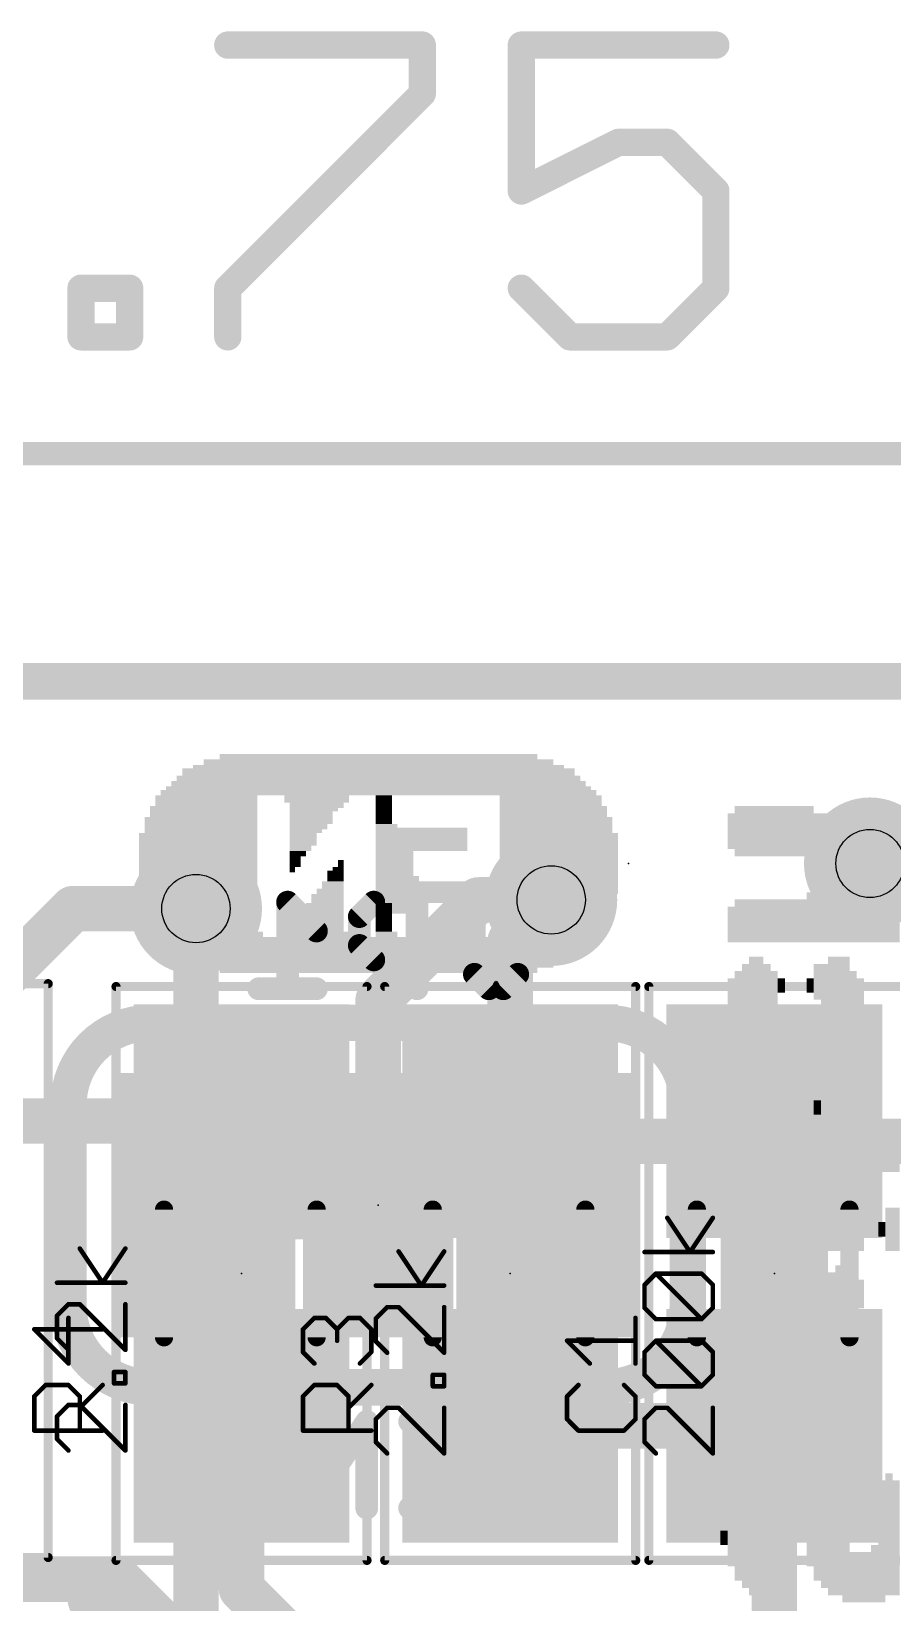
# Model space of a CAD drawing. Extents: x -25 to 82, y -13 to 16.
# Drawn here: x 8.48 to 13.28, y 7.56 to 16.32 of the extents above; entities that cross this region are included whole.
import ezdxf

# ---------------------------------------------------------------- set-up
doc = ezdxf.new("R2010")
doc.units = 0
for name, color, linetype in [('1', 12, 'CONTINUOUS'), ('16', 53, 'CONTINUOUS'), ('18', 110, 'CONTINUOUS'), ('20', 53, 'CONTINUOUS'), ('21', 41, 'CONTINUOUS'), ('22', 40, 'CONTINUOUS'), ('23', 53, 'CONTINUOUS'), ('24', 53, 'CONTINUOUS'), ('25', 253, 'CONTINUOUS'), ('26', 253, 'CONTINUOUS'), ('27', 253, 'CONTINUOUS'), ('28', 253, 'CONTINUOUS'), ('29', 253, 'CONTINUOUS'), ('30', 253, 'CONTINUOUS'), ('31', 253, 'CONTINUOUS'), ('35', 253, 'CONTINUOUS'), ('39', 12, 'CONTINUOUS'), ('44', 253, 'CONTINUOUS'), ('47', 253, 'CONTINUOUS'), ('51', 53, 'CONTINUOUS')]:
    doc.layers.add(name, color=color, linetype=linetype)

# ---------------------------------------------------------------- blocks, each defined once
blk = doc.blocks.new('RECT')
blk.add_solid([(-0.5, -0.5), (0.5, -0.5), (-0.5, 0.5), (0.5, 0.5)])
blk = doc.blocks.new('ROUNDV')
at = {"const_width": 0.5}
blk.add_lwpolyline([(0, -0.25, 1), (0, 0.25, 1), (0, -0.25)], format="xyb", dxfattribs=at)

msp = doc.modelspace()

# ---------------------------------------------------------------- linework, layer by layer
at = {"layer": '1'}
for points, const_width in [([(0, 12.7), (19.05, 12.7)], 0.2032), ([(11.3792, 11.4808), (11.1506, 11.2522)], 0.254), ([(8.7122, 11.4324), (7.874, 10.5942)], 0.254), ([(9.398, 11.4324), (8.7122, 11.4324)], 0.254), ([(11.1506, 11.2522), (11.1506, 10.248)], 0.254), ([(9.652, 10.248), (7.89, 10.248)], 0.254), ([(9.652, 7.6394), (9.652, 8.548)], 0.254), ([(12.6238, 8.548), (11.1506, 8.548)], 0.254), ([(12.6238, 8.548), (12.6238, 7.0612)], 0.254), ([(8.1431, 7.6932), (8.9662, 7.6932)], 0.254), ([(11.0754, 5.584), (8.9662, 7.6932)], 0.254), ([(11.2074, 6.084), (9.652, 7.6394)], 0.254)]:
    msp.add_lwpolyline(points, dxfattribs=dict(at, const_width=const_width))
at = {"layer": '1', "const_width": 0.127}
for points in [[(11.4241, 11.4359, 1), (11.3343, 11.5257)], [(8.7122, 11.4959, 1), (8.7122, 11.3689)], [(8.7571, 11.3875, 1), (8.6673, 11.4773)], [(9.398, 11.3689, 1), (9.398, 11.4959)], [(11.2141, 11.2522, 1), (11.0871, 11.2522)], [(11.1057, 11.2971, 1), (11.1955, 11.2073)], [(9.652, 10.1845, 1), (9.652, 10.3115)], [(11.0871, 10.248, 1), (11.2141, 10.248)], [(9.7155, 8.548, 1), (9.5885, 8.548)], [(11.1506, 8.6115, 1), (11.1506, 8.4845)], [(12.6873, 8.548, 1), (12.5603, 8.548)], [(12.6238, 8.4845, 1), (12.6238, 8.6115)], [(9.0111, 7.7381, 1), (8.9213, 7.6483)], [(8.9662, 7.6297, 1), (8.9662, 7.7567)], [(9.6969, 7.6843, 1), (9.6071, 7.5945)], [(9.5885, 7.6394, 1), (9.7155, 7.6394)]]:
    msp.add_lwpolyline(points, format="xyb", dxfattribs=at)
at = {"layer": '16'}
for points, const_width in [([(0, 12.7), (19.05, 12.7)], 0.2032), ([(10.9728, 11.4808), (10.414, 10.922)], 0.254), ([(11.3792, 11.4808), (10.9728, 11.4808)], 0.254), ([(9.398, 11.4324), (9.398, 9.779)], 0.254), ([(10.414, 10.922), (10.414, 9.779)], 0.254), ([(11.43, 9.779), (11.7856, 10.1346)], 0.254), ([(14.7066, 10.1346), (11.7856, 10.1346)], 0.254), ([(9.398, 7.366), (9.398, 9.779)], 0.254)]:
    msp.add_lwpolyline(points, dxfattribs=dict(at, const_width=const_width))
at = {"layer": '16', "const_width": 0.127}
for points in [[(10.9728, 11.5443, 1), (10.9728, 11.4173)], [(11.0177, 11.4359, 1), (10.9279, 11.5257)], [(11.3792, 11.4173, 1), (11.3792, 11.5443)], [(9.4615, 11.4324, 1), (9.3345, 11.4324)], [(10.4775, 10.922, 1), (10.3505, 10.922)], [(10.3691, 10.9669, 1), (10.4589, 10.8771)], [(11.7856, 10.1981, 1), (11.7856, 10.0711)], [(11.8305, 10.0897, 1), (11.7407, 10.1795)], [(9.4615, 9.779, 1), (9.3345, 9.779)], [(9.3345, 9.779, 1), (9.4615, 9.779)], [(10.3505, 9.779, 1), (10.4775, 9.779)], [(11.3851, 9.8239, 1), (11.4749, 9.7341)]]:
    msp.add_lwpolyline(points, format="xyb", dxfattribs=at)
at = {"layer": '20', "const_width": 0.2032}
msp.add_lwpolyline([(19.05, 12.7), (0, 12.7)], dxfattribs=at)
at = {"layer": '21', "const_width": 0.1581}
msp.add_lwpolyline([(8.84, 7.5049, 1), (8.84, 7.6631, 1), (8.84, 7.5049)], format="xyb", dxfattribs=at)
at = {"layer": '22'}
for points, const_width in [([(9.144, 10.795, 0.4142), (8.6868, 10.3378)], 0.2032), ([(9.144, 10.8458, 1), (9.144, 10.7442)], 0.1016), ([(9.144, 10.7442, 1), (9.144, 10.8458)], 0.1016), ([(12.1412, 10.3378, 0.4142), (11.684, 10.795)], 0.2032), ([(11.684, 10.8458, 1), (11.684, 10.7442)], 0.1016), ([(11.684, 10.7442, 1), (11.684, 10.8458)], 0.1016), ([(8.7376, 10.3378, 1), (8.636, 10.3378)], 0.1016), ([(12.192, 10.3378, 1), (12.0904, 10.3378)], 0.1016), ([(8.636, 10.3378, 1), (8.7376, 10.3378)], 0.1016), ([(12.0904, 10.3378, 1), (12.192, 10.3378)], 0.1016), ([(8.6868, 9.2202, 0.4142), (9.144, 8.763)], 0.2032), ([(8.7376, 9.2202, 1), (8.636, 9.2202)], 0.1016), ([(11.684, 8.763, 0.4142), (12.1412, 9.2202)], 0.2032), ([(12.192, 9.2202, 1), (12.0904, 9.2202)], 0.1016), ([(8.636, 9.2202, 1), (8.7376, 9.2202)], 0.1016), ([(12.0904, 9.2202, 1), (12.192, 9.2202)], 0.1016), ([(9.144, 8.8138, 1), (9.144, 8.7122)], 0.1016), ([(9.144, 8.7122, 1), (9.144, 8.8138)], 0.1016), ([(11.684, 8.8138, 1), (11.684, 8.7122)], 0.1016), ([(11.684, 8.7122, 1), (11.684, 8.8138)], 0.1016)]:
    msp.add_lwpolyline(points, format="xyb", dxfattribs=dict(at, const_width=const_width))
at = {"layer": '22', "const_width": 0.2032}
for points in [[(11.684, 10.795), (9.144, 10.795)], [(8.6868, 9.2202), (8.6868, 10.3378)], [(12.1412, 9.2202), (12.1412, 10.3378)], [(9.144, 8.763), (11.684, 8.763)]]:
    msp.add_lwpolyline(points, dxfattribs=at)
at = {"layer": '23'}
for p in [(9.652, 9.398), (11.1506, 9.398), (12.6238, 9.398)]:
    msp.add_point(p, dxfattribs=at)
at = {"layer": '24'}
for p in [(11.811, 11.684), (10.414, 9.779)]:
    msp.add_point(p, dxfattribs=at)
at = {"layer": '25', "const_width": 0.0254}
for points in [[(8.6866, 8.8959), (8.6866, 9.1501)], [(9.9946, 9.0866), (10.0581, 9.1501)], [(10.0581, 9.1501), (10.1217, 9.1501)], [(10.1217, 9.1501), (10.1852, 9.0866)], [(10.1852, 9.0866), (10.2488, 9.1501)], [(10.2488, 9.1501), (10.3123, 9.1501)], [(10.3123, 9.1501), (10.3759, 9.0866)], [(11.8491, 8.8959), (11.8491, 9.1501)], [(8.8773, 9.0866), (8.496, 9.0866)], [(8.496, 9.0866), (8.6866, 8.8959)], [(9.9946, 8.9595), (9.9946, 9.0866)], [(10.1852, 9.0866), (10.1852, 9.023)], [(10.3759, 9.0866), (10.3759, 8.9595)], [(11.5949, 8.8959), (11.4678, 9.023)], [(11.4678, 9.023), (11.8491, 9.023)], [(10.0581, 8.8959), (9.9946, 8.9595)], [(10.3759, 8.9595), (10.3123, 8.8959)], [(8.496, 8.7124), (8.5595, 8.7759)], [(8.5595, 8.7759), (8.6866, 8.7759)], [(8.6866, 8.7759), (8.7502, 8.7124)], [(8.7502, 8.6488), (8.8773, 8.7759)], [(9.9946, 8.7124), (10.0581, 8.7759)], [(10.0581, 8.7759), (10.1852, 8.7759)], [(10.1852, 8.7759), (10.2488, 8.7124)], [(10.2488, 8.6488), (10.3759, 8.7759)], [(11.5313, 8.7759), (11.4678, 8.7124)], [(11.8491, 8.7124), (11.7855, 8.7759)], [(8.496, 8.5217), (8.496, 8.7124)], [(8.7502, 8.7124), (8.7502, 8.5217)], [(9.9946, 8.5217), (9.9946, 8.7124)], [(10.2488, 8.7124), (10.2488, 8.5217)], [(11.4678, 8.7124), (11.4678, 8.5853)], [(11.8491, 8.5853), (11.8491, 8.7124)], [(11.4678, 8.5853), (11.5313, 8.5217)], [(11.7855, 8.5217), (11.8491, 8.5853)], [(8.8773, 8.5217), (8.496, 8.5217)], [(10.3759, 8.5217), (9.9946, 8.5217)], [(11.5313, 8.5217), (11.7855, 8.5217)]]:
    msp.add_lwpolyline(points, dxfattribs=at)
at = {"layer": '25', "const_width": 0.0127}
for points in [[(8.693, 9.1501, 1), (8.6803, 9.1501)], [(10.0581, 9.1565, 1), (10.0581, 9.1438)], [(10.0626, 9.1456, 1), (10.0536, 9.1546)], [(10.1262, 9.1546, 1), (10.1172, 9.1456)], [(10.1217, 9.1438, 1), (10.1217, 9.1565)], [(10.2488, 9.1565, 1), (10.2488, 9.1438)], [(10.2533, 9.1456, 1), (10.2443, 9.1546)], [(10.3168, 9.1546, 1), (10.3079, 9.1456)], [(10.3123, 9.1438, 1), (10.3123, 9.1565)], [(11.8554, 9.1501, 1), (11.8428, 9.1501)], [(8.5005, 9.0911, 1), (8.4915, 9.0821)], [(8.496, 9.0929, 1), (8.496, 9.0802)], [(8.8773, 9.0802, 1), (8.8773, 9.0929)], [(10.0009, 9.0866, 1), (9.9882, 9.0866)], [(9.9901, 9.0911, 1), (9.9991, 9.0821)], [(10.1807, 9.0911, 1), (10.1897, 9.0821)], [(10.1916, 9.0866, 1), (10.1789, 9.0866)], [(10.1789, 9.023, 1), (10.1916, 9.023)], [(10.1807, 9.0821, 1), (10.1897, 9.0911)], [(10.3822, 9.0866, 1), (10.3696, 9.0866)], [(10.3714, 9.0821, 1), (10.3804, 9.0911)], [(11.4678, 9.0294, 1), (11.4678, 9.0167)], [(11.4723, 9.0275, 1), (11.4633, 9.0185)], [(11.8491, 9.0167, 1), (11.8491, 9.0294)], [(9.9991, 8.9639, 1), (9.9901, 8.955)], [(9.9882, 8.9595, 1), (10.0009, 8.9595)], [(10.3696, 8.9595, 1), (10.3822, 8.9595)], [(10.3804, 8.955, 1), (10.3714, 8.9639)], [(8.6803, 8.8959, 1), (8.693, 8.8959)], [(8.6821, 8.8914, 1), (8.6911, 8.9004)], [(10.0536, 8.8914, 1), (10.0626, 8.9004)], [(10.3079, 8.9004, 1), (10.3168, 8.8914)], [(11.5904, 8.8914, 1), (11.5994, 8.9004)], [(11.8428, 8.8959, 1), (11.8554, 8.8959)], [(8.5595, 8.7823, 1), (8.5595, 8.7696)], [(8.564, 8.7714, 1), (8.555, 8.7804)], [(8.6911, 8.7804, 1), (8.6821, 8.7714)], [(8.6866, 8.7696, 1), (8.6866, 8.7823)], [(8.8818, 8.7714, 1), (8.8728, 8.7804)], [(10.0581, 8.7823, 1), (10.0581, 8.7696)], [(10.0626, 8.7714, 1), (10.0536, 8.7804)], [(10.1897, 8.7804, 1), (10.1807, 8.7714)], [(10.1852, 8.7696, 1), (10.1852, 8.7823)], [(10.3804, 8.7714, 1), (10.3714, 8.7804)], [(11.5358, 8.7714, 1), (11.5268, 8.7804)], [(11.79, 8.7804, 1), (11.7811, 8.7714)], [(8.5023, 8.7124, 1), (8.4896, 8.7124)], [(8.4915, 8.7169, 1), (8.5005, 8.7079)], [(8.7565, 8.7124, 1), (8.7438, 8.7124)], [(8.7457, 8.7079, 1), (8.7547, 8.7169)], [(10.0009, 8.7124, 1), (9.9882, 8.7124)], [(9.9901, 8.7169, 1), (9.9991, 8.7079)], [(10.2551, 8.7124, 1), (10.2424, 8.7124)], [(10.2443, 8.7079, 1), (10.2533, 8.7169)], [(11.4741, 8.7124, 1), (11.4614, 8.7124)], [(11.4633, 8.7169, 1), (11.4723, 8.7079)], [(11.8554, 8.7124, 1), (11.8428, 8.7124)], [(11.8446, 8.7079, 1), (11.8536, 8.7169)], [(8.7457, 8.6533, 1), (8.7547, 8.6443)], [(10.2443, 8.6533, 1), (10.2533, 8.6443)], [(11.4614, 8.5853, 1), (11.4741, 8.5853)], [(11.4723, 8.5897, 1), (11.4633, 8.5808)], [(11.8428, 8.5853, 1), (11.8554, 8.5853)], [(11.8536, 8.5808, 1), (11.8446, 8.5897)], [(8.4896, 8.5217, 1), (8.5023, 8.5217)], [(8.496, 8.5281, 1), (8.496, 8.5154)], [(8.7438, 8.5217, 1), (8.7565, 8.5217)], [(8.8773, 8.5154, 1), (8.8773, 8.5281)], [(9.9946, 8.5281, 1), (9.9946, 8.5154)], [(9.9882, 8.5217, 1), (10.0009, 8.5217)], [(10.2424, 8.5217, 1), (10.2551, 8.5217)], [(10.3759, 8.5154, 1), (10.3759, 8.5281)], [(11.5313, 8.5281, 1), (11.5313, 8.5154)], [(11.5268, 8.5172, 1), (11.5358, 8.5262)], [(11.7811, 8.5262, 1), (11.79, 8.5172)], [(11.7855, 8.5154, 1), (11.7855, 8.5281)]]:
    msp.add_lwpolyline(points, format="xyb", dxfattribs=at)
at = {"layer": '26', "const_width": 0.127}
for points in [[(10.0698, 11.3075), (9.9088, 11.4685)], [(9.9088, 11.4685), (9.9088, 10.9855)], [(10.3897, 11.4685), (10.3092, 11.388)], [(10.6312, 11.4685), (10.3897, 11.4685)], [(10.6312, 10.9855), (10.6312, 11.4685)], [(11.0315, 11.4685), (10.8705, 11.4685)], [(10.951, 11.066), (10.951, 11.4685)], [(10.3092, 11.388), (10.3092, 11.227)], [(10.3092, 11.227), (10.3897, 11.1465)], [(10.3897, 11.1465), (10.6312, 11.1465)], [(11.0315, 10.9855), (10.951, 11.066)], [(11.1925, 11.066), (11.112, 10.9855)], [(10.0698, 10.9855), (9.7478, 10.9855)], [(11.112, 10.9855), (11.0315, 10.9855)]]:
    msp.add_lwpolyline(points, dxfattribs=at)
at = {"layer": '26', "const_width": 0.0635}
for points in [[(9.9313, 11.491, 1), (9.8864, 11.4461)], [(9.9406, 11.4685, 1), (9.8771, 11.4685)], [(10.3897, 11.5003, 1), (10.3897, 11.4368)], [(10.4121, 11.4461, 1), (10.3672, 11.491)], [(10.6629, 11.4685, 1), (10.5994, 11.4685)], [(10.6312, 11.4368, 1), (10.6312, 11.5003)], [(10.8705, 11.5003, 1), (10.8705, 11.4368)], [(10.9827, 11.4685, 1), (10.9192, 11.4685)], [(11.0315, 11.4368, 1), (11.0315, 11.5003)], [(10.3409, 11.388, 1), (10.2774, 11.388)], [(10.2867, 11.4105, 1), (10.3316, 11.3656)], [(10.0474, 11.2851, 1), (10.0923, 11.33)], [(10.2774, 11.227, 1), (10.3409, 11.227)], [(10.3316, 11.2495, 1), (10.2867, 11.2046)], [(10.3897, 11.1783, 1), (10.3897, 11.1148)], [(10.3672, 11.1241, 1), (10.4121, 11.169)], [(10.6312, 11.1148, 1), (10.6312, 11.1783)], [(10.9734, 11.0885, 1), (10.9285, 11.0435)], [(11.2149, 11.0435, 1), (11.17, 11.0885)], [(9.7478, 11.0173, 1), (9.7478, 10.9537)], [(10.0698, 10.9537, 1), (10.0698, 11.0173)], [(10.9192, 11.066, 1), (10.9827, 11.066)], [(11.0315, 11.0173, 1), (11.0315, 10.9537)], [(11.009, 10.963, 1), (11.0539, 11.008)], [(11.0895, 11.008, 1), (11.1344, 10.963)], [(11.112, 10.9537, 1), (11.112, 11.0173)], [(9.8771, 10.9855, 1), (9.9406, 10.9855)], [(10.5994, 10.9855, 1), (10.6629, 10.9855)]]:
    msp.add_lwpolyline(points, format="xyb", dxfattribs=at)
at = {"layer": '27', "const_width": 0.0254}
for points in [[(12.1538, 9.5173), (12.0267, 9.708)], [(12.2809, 9.708), (12.1538, 9.5173)], [(8.8772, 9.3462), (8.7501, 9.5369)], [(9.0043, 9.5369), (8.8772, 9.3462)], [(10.6552, 9.3302), (10.5281, 9.5209)], [(10.7823, 9.5209), (10.6552, 9.3302)], [(12.2809, 9.5173), (11.8996, 9.5173)], [(11.8996, 9.3338), (11.9631, 9.3973)], [(11.9631, 9.3973), (12.2173, 9.3973)], [(12.2173, 9.1431), (11.9631, 9.3973)], [(12.2173, 9.3973), (12.2809, 9.3338)], [(9.0043, 9.3462), (8.623, 9.3462)], [(10.7823, 9.3302), (10.401, 9.3302)], [(11.8996, 9.2067), (11.8996, 9.3338)], [(12.2809, 9.3338), (12.2809, 9.2067)], [(8.6865, 9.2262), (8.623, 9.1627)], [(8.7501, 9.2262), (8.6865, 9.2262)], [(9.0043, 8.972), (8.7501, 9.2262)], [(9.0043, 9.2262), (9.0043, 8.972)], [(10.4645, 9.2102), (10.401, 9.1467)], [(10.5281, 9.2102), (10.4645, 9.2102)], [(10.7823, 8.956), (10.5281, 9.2102)], [(10.7823, 9.2102), (10.7823, 8.956)], [(11.9631, 9.1431), (11.8996, 9.2067)], [(12.2809, 9.2067), (12.2173, 9.1431)], [(8.623, 9.1627), (8.623, 9.0356)], [(10.401, 9.1467), (10.401, 9.0196)], [(12.2173, 9.1431), (11.9631, 9.1431)], [(8.623, 9.0356), (8.6865, 8.972)], [(10.401, 9.0196), (10.4645, 8.956)], [(11.8996, 8.9596), (11.9631, 9.0231)], [(11.9631, 9.0231), (12.2173, 9.0231)], [(12.2173, 8.7689), (11.9631, 9.0231)], [(12.2173, 9.0231), (12.2809, 8.9596)], [(11.8996, 8.8325), (11.8996, 8.9596)], [(12.2809, 8.9596), (12.2809, 8.8325)], [(8.9407, 8.7849), (8.9407, 8.8485)], [(8.9407, 8.8485), (9.0043, 8.8485)], [(9.0043, 8.8485), (9.0043, 8.7849)], [(9.0043, 8.7849), (8.9407, 8.7849)], [(10.7187, 8.7689), (10.7187, 8.8325)], [(10.7187, 8.8325), (10.7823, 8.8325)], [(10.7823, 8.7689), (10.7187, 8.7689)], [(10.7823, 8.8325), (10.7823, 8.7689)], [(11.9631, 8.7689), (11.8996, 8.8325)], [(12.2173, 8.7689), (11.9631, 8.7689)], [(12.2809, 8.8325), (12.2173, 8.7689)], [(8.6865, 8.6649), (8.623, 8.6014)], [(8.7501, 8.6649), (8.6865, 8.6649)], [(9.0043, 8.4107), (8.7501, 8.6649)], [(9.0043, 8.6649), (9.0043, 8.4107)], [(8.623, 8.6014), (8.623, 8.4743)], [(10.4645, 8.6489), (10.401, 8.5854)], [(10.401, 8.5854), (10.401, 8.4583)], [(10.5281, 8.6489), (10.4645, 8.6489)], [(10.7823, 8.3947), (10.5281, 8.6489)], [(10.7823, 8.6489), (10.7823, 8.3947)], [(11.9631, 8.6489), (11.8996, 8.5854)], [(11.8996, 8.5854), (11.8996, 8.4583)], [(12.0267, 8.6489), (11.9631, 8.6489)], [(12.2809, 8.3947), (12.0267, 8.6489)], [(12.2809, 8.6489), (12.2809, 8.3947)], [(8.623, 8.4743), (8.6865, 8.4107)], [(10.401, 8.4583), (10.4645, 8.3947)], [(11.8996, 8.4583), (11.9631, 8.3947)]]:
    msp.add_lwpolyline(points, dxfattribs=at)
at = {"layer": '27', "const_width": 0.0127}
for points in [[(12.032, 9.7115, 1), (12.0214, 9.7045)], [(12.2862, 9.7045, 1), (12.2756, 9.7115)], [(8.7554, 9.5404, 1), (8.7448, 9.5334)], [(9.0096, 9.5334, 1), (8.999, 9.5404)], [(10.5334, 9.5244, 1), (10.5228, 9.5174)], [(10.7876, 9.5174, 1), (10.777, 9.5244)], [(11.8996, 9.5237, 1), (11.8996, 9.511)], [(12.1485, 9.5208, 1), (12.1591, 9.5138)], [(12.1485, 9.5138, 1), (12.1591, 9.5208)], [(12.2809, 9.511, 1), (12.2809, 9.5237)], [(11.9631, 9.4037, 1), (11.9631, 9.391)], [(11.9676, 9.4018, 1), (11.9586, 9.3928)], [(11.9676, 9.3928, 1), (11.9586, 9.4018)], [(12.2218, 9.4018, 1), (12.2129, 9.3928)], [(12.2173, 9.391, 1), (12.2173, 9.4037)], [(8.623, 9.3526, 1), (8.623, 9.3399)], [(8.8719, 9.3497, 1), (8.8825, 9.3427)], [(8.8719, 9.3427, 1), (8.8825, 9.3497)], [(9.0043, 9.3399, 1), (9.0043, 9.3526)], [(10.401, 9.3366, 1), (10.401, 9.3239)], [(10.6499, 9.3337, 1), (10.6605, 9.3267)], [(10.6499, 9.3267, 1), (10.6605, 9.3337)], [(10.7823, 9.3239, 1), (10.7823, 9.3366)], [(11.9059, 9.3338, 1), (11.8932, 9.3338)], [(11.8951, 9.3383, 1), (11.9041, 9.3293)], [(12.2873, 9.3338, 1), (12.2746, 9.3338)], [(12.2764, 9.3293, 1), (12.2854, 9.3383)], [(8.6865, 9.2326, 1), (8.6865, 9.2199)], [(8.691, 9.2217, 1), (8.682, 9.2307)], [(8.7546, 9.2307, 1), (8.7456, 9.2217)], [(8.7501, 9.2199, 1), (8.7501, 9.2326)], [(9.0107, 9.2262, 1), (8.998, 9.2262)], [(10.4645, 9.2166, 1), (10.4645, 9.2039)], [(10.469, 9.2057, 1), (10.46, 9.2147)], [(10.5326, 9.2147, 1), (10.5236, 9.2057)], [(10.5281, 9.2039, 1), (10.5281, 9.2166)], [(10.7887, 9.2102, 1), (10.776, 9.2102)], [(11.9041, 9.2112, 1), (11.8951, 9.2022)], [(11.8932, 9.2067, 1), (11.9059, 9.2067)], [(12.2746, 9.2067, 1), (12.2873, 9.2067)], [(12.2854, 9.2022, 1), (12.2764, 9.2112)], [(8.6293, 9.1627, 1), (8.6166, 9.1627)], [(8.6185, 9.1672, 1), (8.6275, 9.1582)], [(10.4073, 9.1467, 1), (10.3946, 9.1467)], [(10.3965, 9.1512, 1), (10.4055, 9.1422)], [(11.9631, 9.1495, 1), (11.9631, 9.1368)], [(11.9586, 9.1386, 1), (11.9676, 9.1476)], [(12.2129, 9.1476, 1), (12.2218, 9.1386)], [(12.2129, 9.1386, 1), (12.2218, 9.1476)], [(12.2173, 9.1368, 1), (12.2173, 9.1495)], [(8.6166, 9.0356, 1), (8.6293, 9.0356)], [(8.6275, 9.0401, 1), (8.6185, 9.0311)], [(10.4055, 9.0241, 1), (10.3965, 9.0151)], [(10.3946, 9.0196, 1), (10.4073, 9.0196)], [(11.9631, 9.0295, 1), (11.9631, 9.0168)], [(11.9676, 9.0276, 1), (11.9586, 9.0186)], [(11.9676, 9.0186, 1), (11.9586, 9.0276)], [(12.2218, 9.0276, 1), (12.2129, 9.0186)], [(12.2173, 9.0168, 1), (12.2173, 9.0295)], [(8.682, 8.9675, 1), (8.691, 8.9765)], [(8.998, 8.972, 1), (9.0107, 8.972)], [(8.9998, 8.9675, 1), (9.0088, 8.9765)], [(10.46, 8.9515, 1), (10.469, 8.9605)], [(10.776, 8.956, 1), (10.7887, 8.956)], [(10.7778, 8.9515, 1), (10.7868, 8.9605)], [(11.9059, 8.9596, 1), (11.8932, 8.9596)], [(11.8951, 8.9641, 1), (11.9041, 8.9551)], [(12.2873, 8.9596, 1), (12.2746, 8.9596)], [(12.2764, 8.9551, 1), (12.2854, 8.9641)], [(8.9407, 8.8548, 1), (8.9407, 8.8421)], [(8.9471, 8.8485, 1), (8.9344, 8.8485)], [(9.0107, 8.8485, 1), (8.998, 8.8485)], [(9.0043, 8.8421, 1), (9.0043, 8.8548)], [(8.9407, 8.7913, 1), (8.9407, 8.7786)], [(8.9344, 8.7849, 1), (8.9471, 8.7849)], [(8.998, 8.7849, 1), (9.0107, 8.7849)], [(9.0043, 8.7786, 1), (9.0043, 8.7913)], [(10.7187, 8.8388, 1), (10.7187, 8.8261)], [(10.7187, 8.7753, 1), (10.7187, 8.7626)], [(10.7251, 8.8325, 1), (10.7124, 8.8325)], [(10.7124, 8.7689, 1), (10.7251, 8.7689)], [(10.7887, 8.8325, 1), (10.776, 8.8325)], [(10.776, 8.7689, 1), (10.7887, 8.7689)], [(10.7823, 8.8261, 1), (10.7823, 8.8388)], [(10.7823, 8.7626, 1), (10.7823, 8.7753)], [(11.9041, 8.8369, 1), (11.8951, 8.828)], [(11.8932, 8.8325, 1), (11.9059, 8.8325)], [(11.9631, 8.7753, 1), (11.9631, 8.7626)], [(11.9586, 8.7644, 1), (11.9676, 8.7734)], [(12.2129, 8.7734, 1), (12.2218, 8.7644)], [(12.2129, 8.7644, 1), (12.2218, 8.7734)], [(12.2173, 8.7626, 1), (12.2173, 8.7753)], [(12.2746, 8.8325, 1), (12.2873, 8.8325)], [(12.2854, 8.828, 1), (12.2764, 8.8369)], [(8.6865, 8.6713, 1), (8.6865, 8.6586)], [(8.691, 8.6604, 1), (8.682, 8.6694)], [(8.7546, 8.6694, 1), (8.7456, 8.6604)], [(8.7501, 8.6586, 1), (8.7501, 8.6713)], [(9.0107, 8.6649, 1), (8.998, 8.6649)], [(8.6293, 8.6014, 1), (8.6166, 8.6014)], [(8.6185, 8.6059, 1), (8.6275, 8.5969)], [(10.4073, 8.5854, 1), (10.3946, 8.5854)], [(10.3965, 8.5899, 1), (10.4055, 8.5809)], [(10.4645, 8.6553, 1), (10.4645, 8.6426)], [(10.469, 8.6444, 1), (10.46, 8.6534)], [(10.5326, 8.6534, 1), (10.5236, 8.6444)], [(10.5281, 8.6426, 1), (10.5281, 8.6553)], [(10.7887, 8.6489, 1), (10.776, 8.6489)], [(11.9059, 8.5854, 1), (11.8932, 8.5854)], [(11.8951, 8.5899, 1), (11.9041, 8.5809)], [(11.9631, 8.6553, 1), (11.9631, 8.6426)], [(11.9676, 8.6444, 1), (11.9586, 8.6534)], [(12.0312, 8.6534, 1), (12.0222, 8.6444)], [(12.0267, 8.6426, 1), (12.0267, 8.6553)], [(12.2873, 8.6489, 1), (12.2746, 8.6489)], [(8.6166, 8.4743, 1), (8.6293, 8.4743)], [(8.6275, 8.4787, 1), (8.6185, 8.4698)], [(8.682, 8.4062, 1), (8.691, 8.4152)], [(8.998, 8.4107, 1), (9.0107, 8.4107)], [(8.9998, 8.4062, 1), (9.0088, 8.4152)], [(10.4055, 8.4627, 1), (10.3965, 8.4538)], [(10.3946, 8.4583, 1), (10.4073, 8.4583)], [(11.9041, 8.4627, 1), (11.8951, 8.4538)], [(11.8932, 8.4583, 1), (11.9059, 8.4583)], [(10.46, 8.3902, 1), (10.469, 8.3992)], [(10.776, 8.3947, 1), (10.7887, 8.3947)], [(10.7778, 8.3902, 1), (10.7868, 8.3992)], [(11.9586, 8.3902, 1), (11.9676, 8.3992)], [(12.2746, 8.3947, 1), (12.2873, 8.3947)], [(12.2764, 8.3902, 1), (12.2854, 8.3992)]]:
    msp.add_lwpolyline(points, format="xyb", dxfattribs=at)
at = {"layer": '28', "const_width": 0.0635}
for points in [[(10.0602, 8.5729, 1), (9.9967, 8.5729)], [(10.3823, 8.5729, 1), (10.3187, 8.5729)], [(10.3769, 8.5553, 1), (10.3241, 8.5905)], [(10.5898, 8.6047, 1), (10.5898, 8.5412)], [(10.9436, 8.5729, 1), (10.8801, 8.5729)], [(10.9118, 8.5412, 1), (10.9118, 8.6047)], [(10.7508, 8.3632, 1), (10.7508, 8.2997)], [(10.9118, 8.2997, 1), (10.9118, 8.3632)], [(10.5898, 8.1217, 1), (10.5898, 8.0581)], [(10.9118, 8.0581, 1), (10.9118, 8.1217)], [(9.9967, 8.0899, 1), (10.0602, 8.0899)], [(10.0021, 8.1075, 1), (10.0549, 8.0723)], [(10.3187, 8.0899, 1), (10.3823, 8.0899)], [(10.8801, 8.0899, 1), (10.9436, 8.0899)]]:
    msp.add_lwpolyline(points, format="xyb", dxfattribs=at)
at = {"layer": '28', "const_width": 0.127}
for points in [[(10.3505, 8.5729), (10.0285, 8.0899)], [(10.0285, 8.0899), (10.0285, 8.5729)], [(10.3505, 8.0899), (10.3505, 8.5729)], [(10.5898, 8.5729), (10.9118, 8.5729)], [(10.9118, 8.5729), (10.9118, 8.0899)], [(10.9118, 8.3314), (10.7508, 8.3314)], [(10.9118, 8.0899), (10.5898, 8.0899)]]:
    msp.add_lwpolyline(points, dxfattribs=at)
at = {"layer": '30', "const_width": 0.0635}
for points in [[(9.7473, 9.906, 1), (9.6837, 9.906)], [(9.7155, 9.9378, 1), (9.7155, 9.8742)], [(10.1283, 9.906, 1), (10.0648, 9.906)], [(10.0965, 9.8742, 1), (10.0965, 9.9378)], [(9.7155, 9.8108, 1), (9.7155, 9.7472)], [(10.0965, 9.7472, 1), (10.0965, 9.8108)], [(9.6837, 9.652, 1), (9.7473, 9.652)], [(9.7155, 9.6838, 1), (9.7155, 9.6203)], [(9.7155, 9.6838, 1), (9.7155, 9.6203)], [(10.0648, 9.652, 1), (10.1283, 9.652)], [(10.0965, 9.6203, 1), (10.0965, 9.6838)], [(10.0965, 9.6203, 1), (10.0965, 9.6838)]]:
    msp.add_lwpolyline(points, format="xyb", dxfattribs=at)
at = {"layer": '30', "const_width": 0.127}
for points in [[(10.0965, 9.906), (9.7155, 9.906)], [(9.7155, 9.906), (9.7155, 9.652)], [(10.0965, 9.652), (10.0965, 9.906)], [(9.7155, 9.779), (10.0965, 9.779)], [(9.7155, 9.652), (10.0965, 9.652)], [(9.7155, 9.652), (10.0965, 9.652)]]:
    msp.add_lwpolyline(points, dxfattribs=at)
at = {"layer": '39', "const_width": 0.0508}
for points in [[(7.174, 11.014), (8.574, 11.014)], [(8.574, 11.014), (8.574, 7.814)], [(8.952, 7.798), (8.952, 10.998)], [(8.952, 10.998), (10.352, 10.998)], [(10.352, 10.998), (10.352, 7.798)], [(10.4506, 7.798), (10.4506, 10.998)], [(10.4506, 10.998), (11.8506, 10.998)], [(11.8506, 10.998), (11.8506, 7.798)], [(11.9238, 7.798), (11.9238, 10.998)], [(11.9238, 10.998), (13.3238, 10.998)], [(8.574, 7.814), (7.174, 7.814)], [(10.352, 7.798), (8.952, 7.798)], [(11.8506, 7.798), (10.4506, 7.798)], [(13.3238, 7.798), (11.9238, 7.798)]]:
    msp.add_lwpolyline(points, dxfattribs=at)
at = {"layer": '39', "const_width": 0.0254}
for points in [[(8.5867, 11.014, 1), (8.5613, 11.014)], [(8.574, 11.0013, 1), (8.574, 11.0267)], [(8.9647, 10.998, 1), (8.9393, 10.998)], [(8.952, 11.0107, 1), (8.952, 10.9853)], [(10.3647, 10.998, 1), (10.3393, 10.998)], [(10.352, 10.9853, 1), (10.352, 11.0107)], [(10.4633, 10.998, 1), (10.4379, 10.998)], [(10.4506, 11.0107, 1), (10.4506, 10.9853)], [(11.8633, 10.998, 1), (11.8379, 10.998)], [(11.8506, 10.9853, 1), (11.8506, 11.0107)], [(11.9365, 10.998, 1), (11.9111, 10.998)], [(11.9238, 11.0107, 1), (11.9238, 10.9853)], [(8.5613, 7.814, 1), (8.5867, 7.814)], [(8.574, 7.8013, 1), (8.574, 7.8267)], [(8.952, 7.8107, 1), (8.952, 7.7853)], [(8.9393, 7.798, 1), (8.9647, 7.798)], [(10.3393, 7.798, 1), (10.3647, 7.798)], [(10.352, 7.7853, 1), (10.352, 7.8107)], [(10.4506, 7.8107, 1), (10.4506, 7.7853)], [(10.4379, 7.798, 1), (10.4633, 7.798)], [(11.8379, 7.798, 1), (11.8633, 7.798)], [(11.8506, 7.7853, 1), (11.8506, 7.8107)], [(11.9238, 7.8107, 1), (11.9238, 7.7853)], [(11.9111, 7.798, 1), (11.9365, 7.798)]]:
    msp.add_lwpolyline(points, format="xyb", dxfattribs=at)
at = {"layer": '44'}
for centre in [(13.1572, 11.684), (11.3792, 11.4808), (9.398, 11.4324)]:
    msp.add_circle(centre, 0.1905, dxfattribs=at)
at = {"layer": '47'}
for points, const_width in [([(9.5755, 16.2477), (10.6602, 16.2477)], 0.1524), ([(10.6602, 16.2477), (10.6602, 15.9765)], 0.1524), ([(12.2974, 16.2477), (11.2127, 16.2477)], 0.1524), ([(11.2127, 16.2477), (11.2127, 15.4342)], 0.1524), ([(10.6602, 15.9765), (9.5755, 14.8919)], 0.1524), ([(11.2127, 15.4342), (11.755, 15.7054)], 0.1524), ([(11.755, 15.7054), (12.0262, 15.7054)], 0.1524), ([(12.0262, 15.7054), (12.2974, 15.4342)], 0.1524), ([(12.2974, 15.4342), (12.2974, 14.8919)], 0.1524), ([(8.757, 14.6207), (8.757, 14.8919)], 0.1524), ([(8.757, 14.8919), (9.0281, 14.8919)], 0.1524), ([(9.0281, 14.8919), (9.0281, 14.6207)], 0.1524), ([(9.5755, 14.8919), (9.5755, 14.6207)], 0.1524), ([(11.4839, 14.6207), (11.2127, 14.8919)], 0.1524), ([(12.2974, 14.8919), (12.0262, 14.6207)], 0.1524), ([(9.0281, 14.6207), (8.757, 14.6207)], 0.1524), ([(12.0262, 14.6207), (11.4839, 14.6207)], 0.1524), ([(0.065, 13.97), (18.985, 13.97)], 0.13)]:
    msp.add_lwpolyline(points, dxfattribs=dict(at, const_width=const_width))
at = {"layer": '47', "const_width": 0.0762}
for points in [[(9.5755, 16.2858, 1), (9.5755, 16.2096)], [(10.6983, 16.2477, 1), (10.6221, 16.2477)], [(10.6602, 16.2096, 1), (10.6602, 16.2858)], [(11.2127, 16.2858, 1), (11.2127, 16.2096)], [(11.2508, 16.2477, 1), (11.1746, 16.2477)], [(12.2974, 16.2096, 1), (12.2974, 16.2858)], [(10.6871, 15.9496, 1), (10.6333, 16.0035)], [(10.6221, 15.9765, 1), (10.6983, 15.9765)], [(11.755, 15.7435, 1), (11.755, 15.6673)], [(11.7721, 15.6713, 1), (11.738, 15.7394)], [(12.0531, 15.7323, 1), (11.9993, 15.6784)], [(12.0262, 15.6673, 1), (12.0262, 15.7435)], [(12.3355, 15.4342, 1), (12.2593, 15.4342)], [(11.1957, 15.4683, 1), (11.2297, 15.4001)], [(11.1746, 15.4342, 1), (11.2508, 15.4342)], [(12.2704, 15.4073, 1), (12.3243, 15.4611)], [(8.7951, 14.8919, 1), (8.7189, 14.8919)], [(8.757, 14.93, 1), (8.757, 14.8538)], [(9.0662, 14.8919, 1), (8.99, 14.8919)], [(9.0281, 14.8538, 1), (9.0281, 14.93)], [(9.6136, 14.8919, 1), (9.5374, 14.8919)], [(9.5486, 14.9188, 1), (9.6025, 14.8649)], [(11.2396, 14.9188, 1), (11.1858, 14.8649)], [(12.2593, 14.8919, 1), (12.3355, 14.8919)], [(12.3243, 14.8649, 1), (12.2704, 14.9188)], [(8.757, 14.6588, 1), (8.757, 14.5826)], [(8.7189, 14.6207, 1), (8.7951, 14.6207)], [(8.99, 14.6207, 1), (9.0662, 14.6207)], [(9.0281, 14.5826, 1), (9.0281, 14.6588)], [(9.5374, 14.6207, 1), (9.6136, 14.6207)], [(11.4839, 14.6588, 1), (11.4839, 14.5826)], [(11.4569, 14.5938, 1), (11.5108, 14.6476)], [(11.9993, 14.6476, 1), (12.0531, 14.5938)], [(12.0262, 14.5826, 1), (12.0262, 14.6588)]]:
    msp.add_lwpolyline(points, format="xyb", dxfattribs=at)
at = {"layer": '51', "const_width": 0.1016}
for points in [[(9.22, 9.042), (9.22, 9.754)], [(10.071, 9.042), (10.071, 9.754)], [(10.7186, 9.042), (10.7186, 9.754)], [(11.5696, 9.042), (11.5696, 9.754)], [(12.1918, 9.042), (12.1918, 9.754)], [(13.0428, 9.042), (13.0428, 9.754)]]:
    msp.add_lwpolyline(points, dxfattribs=at)
at = {"layer": '51', "const_width": 0.0508}
for points in [[(9.2454, 9.754, 1), (9.1946, 9.754)], [(10.0964, 9.754, 1), (10.0456, 9.754)], [(10.744, 9.754, 1), (10.6932, 9.754)], [(11.595, 9.754, 1), (11.5442, 9.754)], [(12.2172, 9.754, 1), (12.1664, 9.754)], [(13.0682, 9.754, 1), (13.0174, 9.754)], [(9.1946, 9.042, 1), (9.2454, 9.042)], [(10.0456, 9.042, 1), (10.0964, 9.042)], [(10.6932, 9.042, 1), (10.744, 9.042)], [(11.5442, 9.042, 1), (11.595, 9.042)], [(12.1664, 9.042, 1), (12.2172, 9.042)], [(13.0174, 9.042, 1), (13.0682, 9.042)]]:
    msp.add_lwpolyline(points, format="xyb", dxfattribs=at)

# ---------------------------------------------------------------- block references
at = {"layer": '1', "xscale": 1.1, "rotation": 90}
for p in [(9.652, 10.248), (11.1506, 10.248), (12.6238, 10.248), (9.652, 8.548), (11.1506, 8.548), (12.6238, 8.548)]:
    msp.add_blockref('RECT', p, dxfattribs=at)
at = {"layer": '16', "rotation": 180}
for p, xscale, yscale in [((9.398, 9.779), 0.635, 1.27), ((10.414, 9.779), 0.635, 1.27), ((11.43, 9.779), 0.635, 1.27), ((9.906, 9.779), 0.4064, 0.254)]:
    msp.add_blockref('RECT', p, dxfattribs=dict(at, xscale=xscale, yscale=yscale))
at = {"layer": '18', "xscale": 0.7366, "yscale": 0.7366}
for p in [(13.1572, 11.684), (13.1572, 11.684), (11.3792, 11.4808), (11.3792, 11.4808), (9.398, 11.4324), (9.398, 11.4324)]:
    msp.add_blockref('ROUNDV', p, dxfattribs=at)
at = {"layer": '22'}
for p, xscale, yscale, rotation in [((10.416, 12.279), 1.77, 0.03, 180), ((10.416, 12.194), 2.19, 0.04, 180), ((10.416, 12.224), 2.07, 0.02, 180), ((10.416, 12.249), 1.95, 0.03, 180), ((10.416, 12.079), 2.43, 0.03, 180), ((10.416, 12.104), 2.37, 0.02, 180), ((10.416, 12.129), 2.31, 0.03, 180), ((10.416, 12.159), 2.25, 0.03, 180), ((9.441, 11.989), 0.6, 0.03, 180), ((9.456, 12.044), 0.57, 0.04, 180), ((9.456, 12.009), 0.57, 0.03, 180), ((10.071, 12.044), 0.36, 0.04, 180), ((10.071, 12.009), 0.3, 0.03, 180), ((10.056, 11.989), 0.27, 0.03, 180), ((10.446, 12.044), 0.09, 0.04, 180), ((10.446, 12.009), 0.09, 0.03, 180), ((10.446, 11.989), 0.09, 0.03, 180), ((11.376, 12.044), 0.57, 0.04, 180), ((11.376, 12.009), 0.57, 0.03, 180), ((11.391, 11.989), 0.6, 0.03, 180), ((12.4232, 11.864), 0.28, 0.04, 90), ((12.4632, 11.864), 0.28, 0.04, 90), ((12.5032, 11.864), 0.28, 0.04, 90), ((12.5432, 11.864), 0.28, 0.04, 90), ((12.5832, 11.864), 0.28, 0.04, 90), ((12.6232, 11.864), 0.28, 0.04, 90), ((12.6632, 11.864), 0.28, 0.04, 90), ((12.7032, 11.864), 0.28, 0.04, 90), ((12.7432, 11.864), 0.28, 0.04, 90), ((12.7832, 11.864), 0.28, 0.04, 90), ((12.8232, 11.864), 0.28, 0.04, 90), ((9.426, 11.924), 0.63, 0.04, 180), ((9.441, 11.959), 0.6, 0.03, 180), ((10.041, 11.959), 0.24, 0.03, 180), ((10.041, 11.924), 0.24, 0.04, 180), ((10.446, 11.959), 0.09, 0.03, 180), ((10.446, 11.924), 0.09, 0.04, 180), ((11.391, 11.959), 0.6, 0.03, 180), ((11.406, 11.924), 0.63, 0.04, 180), ((12.3832, 11.864), 0.2, 0.04, 90), ((12.8632, 11.604), 0.72, 0.04, 90), ((12.9032, 11.604), 0.72, 0.04, 90), ((12.9432, 11.604), 0.72, 0.04, 90), ((12.9832, 11.584), 0.68, 0.04, 90), ((9.411, 11.839), 0.66, 0.03, 180), ((9.426, 11.889), 0.63, 0.03, 180), ((9.426, 11.869), 0.63, 0.03, 180), ((10.026, 11.889), 0.21, 0.03, 180), ((10.011, 11.869), 0.18, 0.03, 180), ((9.996, 11.839), 0.15, 0.03, 180), ((10.461, 11.889), 0.12, 0.03, 180), ((10.656, 11.869), 0.51, 0.03, 180), ((10.656, 11.839), 0.51, 0.03, 180), ((11.406, 11.889), 0.63, 0.03, 180), ((11.406, 11.869), 0.63, 0.03, 180), ((11.421, 11.839), 0.66, 0.03, 180), ((13.0232, 11.564), 0.64, 0.04, 90), ((13.0632, 11.544), 0.6, 0.04, 90), ((9.411, 11.804), 0.66, 0.04, 180), ((9.411, 11.769), 0.66, 0.03, 180), ((9.411, 11.739), 0.66, 0.03, 180), ((9.996, 11.804), 0.15, 0.04, 180), ((9.981, 11.769), 0.12, 0.03, 180), ((9.966, 11.739), 0.09, 0.03, 180), ((10.656, 11.804), 0.51, 0.04, 180), ((10.656, 11.769), 0.51, 0.03, 180), ((10.506, 11.739), 0.21, 0.03, 180), ((11.421, 11.804), 0.66, 0.04, 180), ((11.421, 11.769), 0.66, 0.03, 180), ((11.421, 11.739), 0.66, 0.03, 180), ((13.1032, 11.664), 0.2, 0.04, 90), ((9.411, 11.719), 0.66, 0.03, 180), ((9.411, 11.684), 0.66, 0.04, 180), ((9.411, 11.649), 0.66, 0.03, 180), ((9.951, 11.719), 0.06, 0.03, 180), ((9.951, 11.684), 0.06, 0.04, 180), ((9.936, 11.649), 0.03, 0.03, 180), ((10.191, 11.649), 0.06, 0.03, 180), ((10.206, 11.684), 0.03, 0.04, 180), ((10.506, 11.719), 0.21, 0.03, 180), ((10.506, 11.684), 0.21, 0.04, 180), ((10.506, 11.649), 0.21, 0.03, 180), ((11.421, 11.719), 0.66, 0.03, 180), ((11.421, 11.684), 0.66, 0.04, 180), ((11.421, 11.649), 0.66, 0.03, 180), ((9.411, 11.629), 0.66, 0.03, 180), ((9.411, 11.599), 0.66, 0.03, 180), ((9.411, 11.564), 0.66, 0.04, 180), ((10.161, 11.564), 0.12, 0.04, 180), ((10.176, 11.629), 0.09, 0.03, 180), ((10.176, 11.599), 0.09, 0.03, 180), ((10.506, 11.629), 0.21, 0.03, 180), ((10.521, 11.599), 0.24, 0.03, 180), ((10.656, 11.564), 0.51, 0.04, 180), ((11.421, 11.629), 0.66, 0.03, 180), ((11.421, 11.599), 0.66, 0.03, 180), ((11.421, 11.564), 0.66, 0.04, 180), ((9.411, 11.529), 0.66, 0.03, 180), ((9.426, 11.499), 0.63, 0.03, 180), ((9.426, 11.479), 0.63, 0.03, 180), ((10.131, 11.499), 0.18, 0.03, 180), ((10.131, 11.479), 0.18, 0.03, 180), ((10.146, 11.529), 0.15, 0.03, 180), ((10.656, 11.529), 0.51, 0.03, 180), ((10.656, 11.499), 0.51, 0.03, 180), ((10.656, 11.479), 0.51, 0.03, 180), ((11.421, 11.529), 0.66, 0.03, 180), ((11.406, 11.499), 0.63, 0.03, 180), ((11.406, 11.479), 0.63, 0.03, 180), ((12.4232, 11.364), 0.24, 0.04, 90), ((12.4632, 11.364), 0.24, 0.04, 90), ((12.5032, 11.364), 0.24, 0.04, 90), ((12.5432, 11.364), 0.24, 0.04, 90), ((12.5832, 11.364), 0.24, 0.04, 90), ((12.6232, 11.364), 0.24, 0.04, 90), ((12.6632, 11.364), 0.24, 0.04, 90), ((12.7032, 11.364), 0.24, 0.04, 90), ((12.7432, 11.364), 0.24, 0.04, 90), ((12.7832, 11.364), 0.24, 0.04, 90), ((12.8232, 11.384), 0.28, 0.04, 90), ((13.1032, 11.364), 0.24, 0.04, 90), ((13.1432, 11.364), 0.24, 0.04, 90), ((13.1832, 11.364), 0.24, 0.04, 90), ((13.2232, 11.364), 0.24, 0.04, 90), ((13.2632, 11.364), 0.24, 0.04, 90), ((13.3032, 11.364), 0.24, 0.04, 90), ((9.426, 11.444), 0.63, 0.04, 180), ((9.441, 11.409), 0.6, 0.03, 180), ((9.441, 11.389), 0.6, 0.03, 180), ((10.086, 11.389), 0.27, 0.03, 180), ((10.101, 11.409), 0.24, 0.03, 180), ((10.116, 11.444), 0.21, 0.04, 180), ((10.446, 11.444), 0.09, 0.04, 180), ((10.446, 11.409), 0.09, 0.03, 180), ((10.446, 11.389), 0.09, 0.03, 180), ((11.406, 11.444), 0.63, 0.04, 180), ((11.391, 11.409), 0.6, 0.03, 180), ((11.391, 11.389), 0.6, 0.03, 180), ((12.3832, 11.344), 0.2, 0.04, 90), ((9.456, 11.359), 0.57, 0.03, 180), ((9.456, 11.324), 0.57, 0.04, 180), ((9.486, 11.289), 0.57, 0.03, 180), ((10.071, 11.289), 0.36, 0.03, 180), ((10.071, 11.324), 0.3, 0.04, 180), ((10.086, 11.359), 0.27, 0.03, 180), ((10.446, 11.359), 0.09, 0.03, 180), ((10.446, 11.324), 0.09, 0.04, 180), ((10.461, 11.289), 0.12, 0.03, 180), ((11.376, 11.359), 0.57, 0.03, 180), ((11.376, 11.324), 0.57, 0.04, 180), ((11.361, 11.289), 0.54, 0.03, 180), ((10.416, 11.259), 2.37, 0.03, 180), ((10.416, 11.229), 2.31, 0.03, 180), ((10.416, 11.199), 2.25, 0.03, 180), ((10.416, 11.179), 2.19, 0.03, 180), ((10.416, 11.149), 2.07, 0.03, 180), ((10.416, 11.119), 1.95, 0.03, 180), ((12.5032, 10.864), 0.6, 0.04, 90), ((12.5432, 10.844), 0.64, 0.04, 90), ((12.9432, 10.844), 0.64, 0.04, 90), ((12.9832, 10.864), 0.6, 0.04, 90), ((13.0232, 10.884), 0.56, 0.04, 90), ((10.416, 11.089), 1.77, 0.03, 180), ((12.3832, 10.884), 0.32, 0.04, 90), ((12.4232, 10.864), 0.44, 0.04, 90), ((12.4632, 10.864), 0.52, 0.04, 90), ((12.5832, 10.824), 0.6, 0.04, 90), ((12.6232, 10.984), 0.2, 0.04, 90), ((12.6632, 11.004), 0.08, 0.04, 90), ((12.8232, 11.004), 0.08, 0.04, 90), ((12.8632, 11.024), 0.2, 0.04, 90), ((12.9032, 10.824), 0.6, 0.04, 90), ((13.0632, 10.864), 0.44, 0.04, 90), ((13.1032, 10.884), 0.32, 0.04, 90), ((12.6232, 10.664), 0.36, 0.04, 90), ((12.8632, 10.664), 0.36, 0.04, 90), ((12.6632, 10.624), 0.28, 0.04, 90), ((12.7032, 10.624), 0.28, 0.04, 90), ((12.7432, 10.624), 0.28, 0.04, 90), ((12.7832, 10.624), 0.28, 0.04, 90), ((12.8232, 10.624), 0.28, 0.04, 90), ((12.9032, 10.144), 0.6, 0.04, 90), ((12.9432, 10.144), 0.6, 0.04, 90), ((12.9832, 10.144), 0.6, 0.04, 90), ((13.0232, 10.144), 0.6, 0.04, 90), ((13.0632, 10.144), 0.6, 0.04, 90), ((12.3832, 10.244), 0.24, 0.04, 90), ((12.4232, 10.224), 0.36, 0.04, 90), ((12.4632, 10.204), 0.4, 0.04, 90), ((12.5032, 10.204), 0.4, 0.04, 90), ((12.5432, 10.204), 0.4, 0.04, 90), ((12.5832, 10.184), 0.44, 0.04, 90), ((12.8632, 10.324), 0.08, 0.04, 90), ((13.1032, 10.144), 0.52, 0.04, 90), ((12.6232, 10.104), 0.28, 0.04, 90), ((12.6632, 10.104), 0.28, 0.04, 90), ((12.7032, 10.104), 0.28, 0.04, 90), ((12.7432, 10.104), 0.28, 0.04, 90), ((12.7832, 10.104), 0.28, 0.04, 90), ((12.8232, 10.104), 0.28, 0.04, 90), ((12.8632, 10.084), 0.32, 0.04, 90), ((13.1432, 10.104), 0.28, 0.04, 90), ((13.1832, 10.104), 0.28, 0.04, 90), ((13.2232, 10.104), 0.28, 0.04, 90), ((13.2632, 10.104), 0.28, 0.04, 90), ((13.3032, 10.104), 0.28, 0.04, 90), ((12.4232, 9.644), 0.24, 0.04, 90), ((12.4632, 9.644), 0.24, 0.04, 90), ((12.5032, 9.644), 0.24, 0.04, 90), ((12.5432, 9.644), 0.24, 0.04, 90), ((12.5832, 9.644), 0.24, 0.04, 90), ((12.6232, 9.644), 0.24, 0.04, 90), ((12.6632, 9.644), 0.24, 0.04, 90), ((12.7032, 9.644), 0.24, 0.04, 90), ((12.7432, 9.644), 0.24, 0.04, 90), ((12.7832, 9.644), 0.24, 0.04, 90), ((12.8232, 9.644), 0.24, 0.04, 90), ((12.8632, 9.644), 0.24, 0.04, 90), ((12.9032, 9.644), 0.24, 0.04, 90), ((12.9432, 9.644), 0.24, 0.04, 90), ((12.9832, 9.644), 0.24, 0.04, 90), ((13.0232, 9.644), 0.24, 0.04, 90), ((13.0632, 9.644), 0.24, 0.04, 90), ((13.2632, 9.644), 0.24, 0.04, 90), ((13.3032, 9.644), 0.24, 0.04, 90), ((12.3832, 9.624), 0.2, 0.04, 90), ((13.1032, 9.624), 0.2, 0.04, 90), ((13.2232, 9.644), 0.08, 0.04, 90), ((12.8632, 9.264), 0.28, 0.04, 90), ((12.9032, 9.264), 0.28, 0.04, 90), ((12.9432, 9.264), 0.28, 0.04, 90), ((12.9832, 9.304), 0.28, 0.04, 90), ((13.0232, 9.304), 0.28, 0.04, 90), ((13.0632, 9.324), 0.24, 0.04, 90), ((12.6632, 8.904), 0.84, 0.04, 90), ((12.7032, 8.884), 0.88, 0.04, 90), ((12.7432, 8.884), 0.88, 0.04, 90), ((12.7832, 8.884), 0.96, 0.04, 90), ((12.8232, 8.884), 0.96, 0.04, 90), ((13.1032, 9.284), 0.16, 0.04, 90), ((12.4232, 9.084), 0.24, 0.04, 90), ((12.4632, 9.104), 0.28, 0.04, 90), ((12.5032, 9.104), 0.28, 0.04, 90), ((12.5432, 9.084), 0.32, 0.04, 90), ((12.5832, 9.104), 0.36, 0.04, 90), ((12.6232, 9.104), 0.36, 0.04, 90), ((12.3832, 9.084), 0.16, 0.04, 90), ((12.8632, 8.744), 0.68, 0.04, 90), ((12.9032, 8.904), 0.36, 0.04, 90), ((12.9432, 8.884), 0.32, 0.04, 90), ((12.9832, 8.884), 0.32, 0.04, 90), ((13.0232, 8.884), 0.24, 0.04, 90), ((13.0632, 8.884), 0.24, 0.04, 90), ((13.1032, 8.884), 0.16, 0.04, 90), ((12.6232, 8.684), 0.4, 0.04, 90), ((12.3832, 8.684), 0.16, 0.04, 90), ((12.4232, 8.684), 0.24, 0.04, 90), ((12.4632, 8.684), 0.24, 0.04, 90), ((12.5032, 8.684), 0.32, 0.04, 90), ((12.5432, 8.684), 0.32, 0.04, 90), ((12.5832, 8.664), 0.36, 0.04, 90), ((12.9032, 8.504), 0.28, 0.04, 90), ((12.9432, 8.504), 0.28, 0.04, 90), ((12.9832, 8.464), 0.28, 0.04, 90), ((13.0232, 8.464), 0.28, 0.04, 90), ((13.0632, 8.484), 0.24, 0.04, 90), ((13.1032, 8.484), 0.16, 0.04, 90), ((12.5832, 7.944), 0.76, 0.04, 90), ((12.6232, 8.184), 0.28, 0.04, 90), ((12.6632, 8.184), 0.28, 0.04, 90), ((12.7032, 8.184), 0.28, 0.04, 90), ((12.7432, 8.184), 0.28, 0.04, 90), ((12.7832, 8.124), 0.4, 0.04, 90), ((12.8232, 8.044), 0.56, 0.04, 90), ((12.4632, 7.944), 0.6, 0.04, 90), ((12.5032, 7.944), 0.68, 0.04, 90), ((12.5432, 7.924), 0.72, 0.04, 90), ((12.8632, 7.984), 0.6, 0.04, 90), ((12.9032, 7.944), 0.6, 0.04, 90), ((13.1832, 8.124), 0.24, 0.04, 90), ((13.2232, 7.904), 0.68, 0.04, 90), ((13.2632, 7.944), 0.68, 0.04, 90), ((13.3032, 7.924), 0.64, 0.04, 90), ((12.4232, 7.944), 0.52, 0.04, 90), ((12.9432, 7.904), 0.6, 0.04, 90), ((13.1432, 8.124), 0.16, 0.04, 90), ((12.3832, 7.944), 0.36, 0.04, 90), ((12.9832, 7.864), 0.52, 0.04, 90), ((12.3432, 7.924), 0.08, 0.04, 90), ((13.0232, 7.764), 0.4, 0.04, 90), ((12.6232, 7.704), 0.28, 0.04, 90), ((12.6632, 7.684), 0.24, 0.04, 90), ((13.0632, 7.704), 0.28, 0.04, 90), ((13.1032, 7.704), 0.28, 0.04, 90), ((13.1432, 7.704), 0.28, 0.04, 90), ((13.1832, 7.724), 0.32, 0.04, 90), ((12.7032, 7.684), 0.16, 0.04, 90)]:
    msp.add_blockref('RECT', p, dxfattribs=dict(at, xscale=xscale, yscale=yscale, rotation=rotation))
at = {"layer": '29', "xscale": 1.3032, "yscale": 1.2032, "rotation": 90}
for p in [(9.652, 10.248), (11.1506, 10.248), (12.6238, 10.248), (9.652, 8.548), (11.1506, 8.548), (12.6238, 8.548)]:
    msp.add_blockref('RECT', p, dxfattribs=at)
at = {"layer": '30', "xscale": 0.8382, "yscale": 1.4732, "rotation": 180}
for p in [(9.398, 9.779), (10.414, 9.779), (11.43, 9.779)]:
    msp.add_blockref('RECT', p, dxfattribs=at)
at = {"layer": '31', "xscale": 1.1, "rotation": 90}
for p in [(9.652, 10.248), (11.1506, 10.248), (12.6238, 10.248), (9.652, 8.548), (11.1506, 8.548), (12.6238, 8.548)]:
    msp.add_blockref('RECT', p, dxfattribs=at)
at = {"layer": '35', "xscale": 0.3998, "yscale": 0.6, "rotation": 90}
for p in [(9.652, 9.398), (11.1506, 9.398), (12.6238, 9.398)]:
    msp.add_blockref('RECT', p, dxfattribs=at)
at = {"layer": '51', "xscale": 0.5001, "yscale": 0.95, "rotation": 90}
for p in [(9.6469, 9.9783), (11.1455, 9.9783), (12.6187, 9.9783), (9.6469, 8.8099), (11.1455, 8.8099), (12.6187, 8.8099)]:
    msp.add_blockref('RECT', p, dxfattribs=at)

doc.saveas('drawing.dxf')
